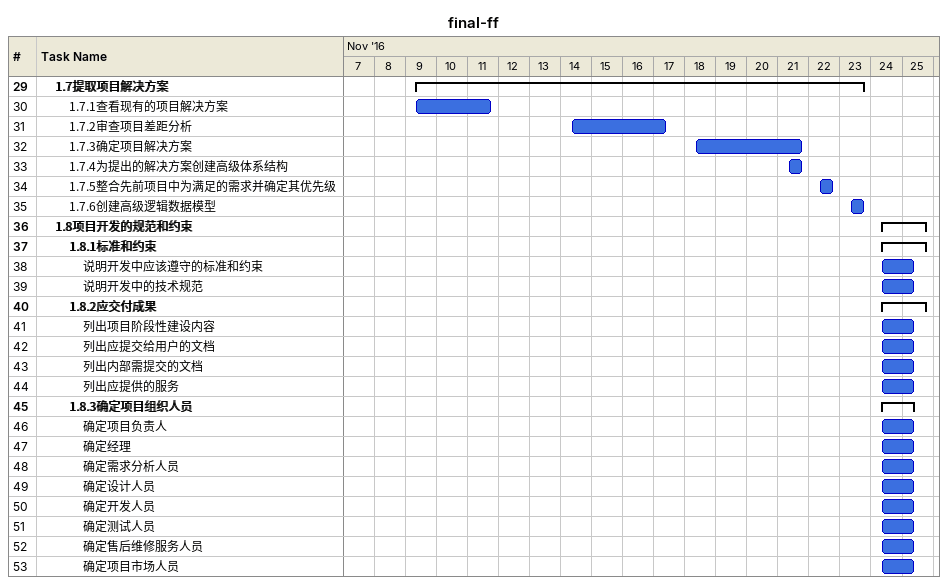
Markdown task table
final-ff

| ID | Level | Task | Start | Finish |
|---|---|---|---|---|
| 29 | 2 | **1.7提取项目解决方案** | 2016-11-09 | 2016-11-23 |
| 30 | 3 | 1.7.1查看现有的项目解决方案 | 2016-11-09 | 2016-11-11 |
| 31 | 3 | 1.7.2审查项目差距分析 | 2016-11-14 | 2016-11-17 |
| 32 | 3 | 1.7.3确定项目解决方案 | 2016-11-18 | 2016-11-21 |
| 33 | 3 | 1.7.4为提出的解决方案创建高级体系结构 | 2016-11-21 | 2016-11-21 |
| 34 | 3 | 1.7.5整合先前项目中为满足的需求并确定其优先级 | 2016-11-22 | 2016-11-22 |
| 35 | 3 | 1.7.6创建高级逻辑数据模型 | 2016-11-23 | 2016-11-23 |
| 36 | 2 | **1.8项目开发的规范和约束** | 2016-11-24 | 2016-11-25 |
| 37 | 3 | **1.8.1标准和约束** | 2016-11-24 | 2016-11-25 |
| 38 | 4 | 说明开发中应该遵守的标准和约束 | 2016-11-24 | 2016-11-25 |
| 39 | 4 | 说明开发中的技术规范 | 2016-11-24 | 2016-11-25 |
| 40 | 3 | **1.8.2应交付成果** | 2016-11-24 | 2016-11-25 |
| 41 | 4 | 列出项目阶段性建设内容 | 2016-11-24 | 2016-11-25 |
| 42 | 4 | 列出应提交给用户的文档 | 2016-11-24 | 2016-11-25 |
| 43 | 4 | 列出内部需提交的文档 | 2016-11-24 | 2016-11-25 |
| 44 | 4 | 列出应提供的服务 | 2016-11-24 | 2016-11-25 |
| 45 | 3 | **1.8.3确定项目组织人员** | 2016-11-24 | 2016-11-25 |
| 46 | 4 | 确定项目负责人 | 2016-11-24 | 2016-11-25 |
| 47 | 4 | 确定经理 | 2016-11-24 | 2016-11-25 |
| 48 | 4 | 确定需求分析人员 | 2016-11-24 | 2016-11-25 |
| 49 | 4 | 确定设计人员 | 2016-11-24 | 2016-11-25 |
| 50 | 4 | 确定开发人员 | 2016-11-24 | 2016-11-25 |
| 51 | 4 | 确定测试人员 | 2016-11-24 | 2016-11-25 |
| 52 | 4 | 确定售后维修服务人员 | 2016-11-24 | 2016-11-25 |
| 53 | 4 | 确定项目市场人员 | 2016-11-24 | 2016-11-25 |
